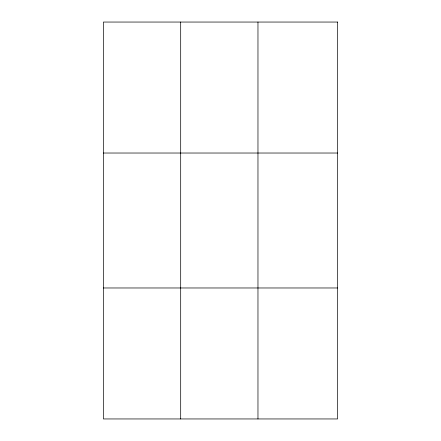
<?xml version="1.0" encoding="UTF-8"?>
<svg xmlns="http://www.w3.org/2000/svg" width="441" height="441" viewBox="0 0 441 441"><rect width="100%" height="100%" fill="white"/><g stroke="black" fill="none" stroke-linecap="round" stroke-linejoin="round"><path stroke-width="0.66" d="M180.689 418.95L180.689 22.05M257.968 418.95L257.968 22.05M103.403 153.027L337.597 153.027M103.403 287.973L337.597 287.973M337.597 22.05L337.597 418.95L103.403 418.95L103.403 22.05L337.597 22.05"/></g></svg>
